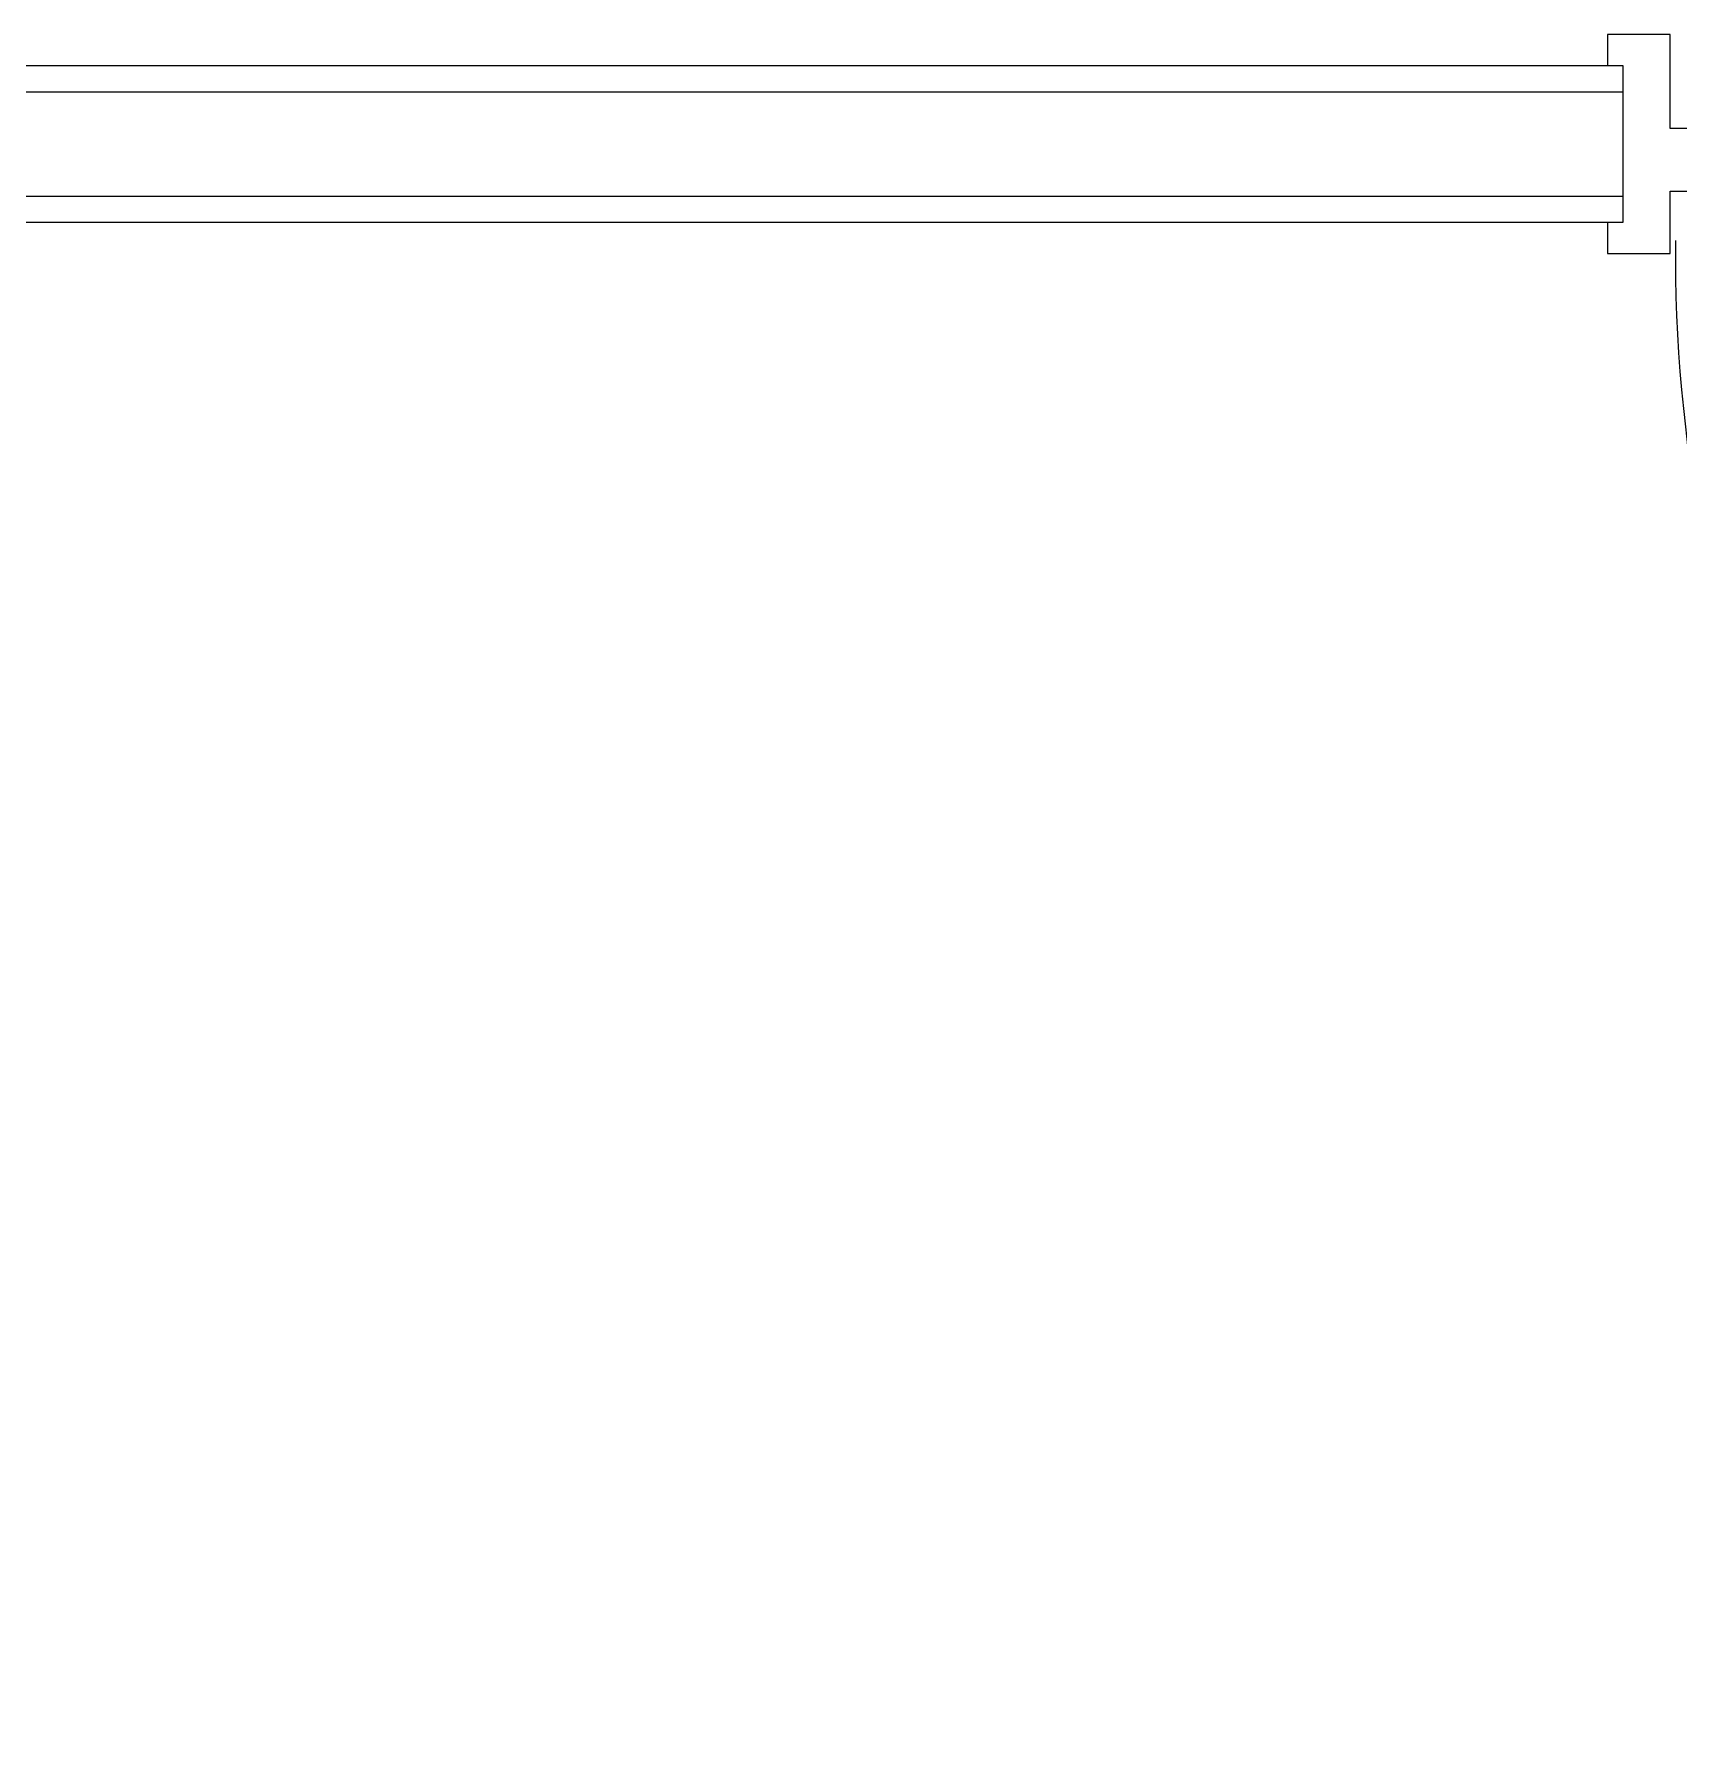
# Model space of a CAD drawing. Header units: inches. Extents: x 1076 to 2563, y 349 to 2134.
# Drawn here: x 1994.7 to 2034.09, y 845.08 to 886.33 of the extents above; entities that cross this region are included whole.
import ezdxf

# ---------------------------------------------------------------- set-up
doc = ezdxf.new("R2010")
doc.units = ezdxf.units.IN
doc.header["$MEASUREMENT"] = 0
for name, color, linetype, lineweight in [('A-DOOR', 31, 'Continuous', 13), ('A-WALL', 113, 'Continuous', 13), ('A-WALL-PATT', 111, 'Continuous', 13), ('I-WALL', 2, 'Continuous', 13)]:
    doc.layers.add(name, color=color, linetype=linetype, lineweight=lineweight)
pattern_1 = [(0, (0, 0), (30.72, 7.68), [1.267, -21.773, 1.267, -21.773, -122.88]), (0, (0, 0), (30.72, 7.68), [-46.08, 1.267, -44.813, 1.267, -21.773, -53.76]), (0, (0, 0), (30.72, 7.68), [-115.2, 1.267, -14.093, 1.267, -37.133]), (120, (11.52, 3.84), (-22.011075, 22.7643), [1.267, -21.773, 1.267, -21.773, -122.88]), (120, (11.52, 3.84), (-22.011075, 22.7643), [-46.08, 1.267, -44.813, 1.267, -21.773, -53.76]), (120, (11.52, 3.84), (-22.011075, 22.7643), [-115.2, 1.267, -14.093, 1.267, -37.133]), (240, (15.36, 19.2), (-8.708925, -30.4443), [1.267, -21.773, 1.267, -21.773, -122.88]), (240, (15.36, 19.2), (-8.708925, -30.4443), [-46.08, 1.267, -44.813, 1.267, -21.773, -53.76]), (240, (15.36, 19.2), (-8.708925, -30.4443), [-115.2, 1.267, -14.093, 1.267, -37.133])]

# ---------------------------------------------------------------- blocks, each defined once
blk = doc.blocks.new('Door - Single - Solid Door-7355446-Level XX  POWER _ SIGNAL')
at = {"layer": 'A-DOOR'}
for p, q in [((-14.006, 38.714), (-12.631, 38.714)), ((-14.006, 2.714), (-14.006, 38.714)), ((-12.631, 38.714), (-12.631, 2.714)), ((-12.631, 2.714), (-14.006, 2.714))]:
    blk.add_line(p, q, dxfattribs=at)
at = {"layer": 'A-DOOR', "lineweight": 9}
for p, q in [((-15.631, 2.714), (-15.631, 1.964)), ((-14.131, 2.714), (-15.631, 2.714)), ((-14.131, 1.214), (-14.131, 2.714)), ((23.619, 2.714), (22.119, 2.714)), ((22.119, 2.714), (22.119, 1.214)), ((23.619, 1.964), (23.619, 2.714)), ((-13.631, 1.214), (-14.131, 1.214)), ((-13.631, -0.286), (-13.631, 1.214)), ((22.119, 1.214), (21.619, 1.214)), ((21.619, 1.214), (21.619, -0.286)), ((-14.131, -2.536), (-14.131, -0.286)), ((-14.131, -0.286), (-13.631, -0.286)), ((21.619, -0.286), (22.119, -0.286)), ((22.119, -0.286), (22.119, -2.536)), ((-15.631, -1.786), (-15.631, -2.536)), ((23.619, -2.536), (23.619, -1.786)), ((-15.631, -2.536), (-14.131, -2.536)), ((22.119, -2.536), (23.619, -2.536))]:
    blk.add_line(p, q, dxfattribs=at)
blk.add_arc((-14.006, 2.714), 36, 359.5, 90, dxfattribs=at)

msp = doc.modelspace()

# ---------------------------------------------------------------- hatches: boundary and pattern name
at = {"layer": 'A-WALL-PATT', "lineweight": 9}
h = msp.add_hatch(dxfattribs=at)
h.set_pattern_fill('FP_1', color=256, style=0, pattern_type=2)
h.set_pattern_definition(pattern_1)
h.paths.add_polyline_path([(2203.893, 884.95), (2203.866, 885.575), (2200.031, 885.575), (2200.031, 884.95), (2203.443, 884.95)], flags=0)
h.paths.add_polyline_path([(2080.937, 884.95), (2161.531, 884.95), (2161.531, 885.575), (2071.262, 885.575), (2071.262, 884.95), (2080.762, 884.95)], flags=0)
h.paths.add_polyline_path([(1995.183, 884.95), (2032.762, 884.95), (2032.762, 885.575), (1949.901, 885.575), (1949.901, 884.95), (1982.933, 884.95)], flags=0)
h = msp.add_hatch(dxfattribs=at)
h.set_pattern_fill('FP_1', color=256, style=0, pattern_type=2)
h.set_pattern_definition(pattern_1)
h.paths.add_polyline_path([(2203.893, 881.825), (2203.854, 882.45), (2200.031, 882.45), (2200.031, 881.825), (2203.443, 881.825)], flags=0)
h.paths.add_polyline_path([(2071.262, 881.825), (2080.762, 881.825), (2080.762, 882.45), (2071.262, 882.45)], flags=0)
h.paths.add_polyline_path([(2032.762, 881.825), (2032.762, 882.45), (1949.901, 882.45), (1949.901, 881.825), (2007.434, 881.825)], flags=0)
h.paths.add_polyline_path([(2161.531, 881.825), (2161.531, 882.45), (2083.262, 882.45), (2083.262, 881.825), (2154.44, 881.825)], flags=0)

# ---------------------------------------------------------------- linework, layer by layer
at = {"layer": 'A-WALL'}
for p, q in [((1949.276, 884.95), (2032.762, 884.95)), ((1949.276, 882.45), (2032.762, 882.45))]:
    msp.add_line(p, q, dxfattribs=at)
at = {"layer": 'I-WALL'}
for p, q in [((2032.762, 885.575), (1949.901, 885.575)), ((2032.762, 881.825), (2032.762, 885.575)), ((1949.901, 881.825), (2032.762, 881.825))]:
    msp.add_line(p, q, dxfattribs=at)

# ---------------------------------------------------------------- block references
at = {"layer": 'A-DOOR', "rotation": 180}
msp.add_blockref('Door - Single - Solid Door-7355446-Level XX  POWER _ SIGNAL', (2056.006, 883.789), dxfattribs=at)

doc.saveas('drawing.dxf')
